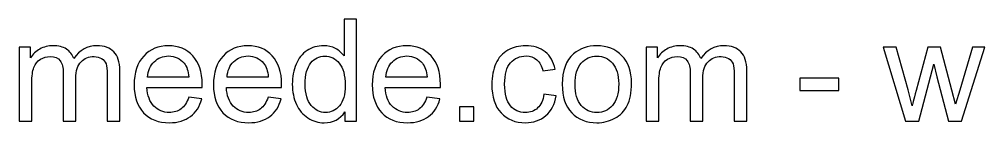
# Model space of a CAD drawing. Header units: millimetres. Extents: x -390 to 773, y -263 to 188.
# Drawn here: x 488.9 to 629.2, y -262.7 to -247.6 of the extents above; entities that cross this region are included whole.
import ezdxf

# ---------------------------------------------------------------- set-up
doc = ezdxf.new("R2010")
doc.units = ezdxf.units.MM
doc.header["$MEASUREMENT"] = 0
doc.layers.add('Layer 1', color=7, linetype='Continuous')

msp = doc.modelspace()

# ---------------------------------------------------------------- linework, layer by layer
at = {"layer": 'Layer 1', "color": 250}
for points, knots in [([(536.2174, -262.4978), (536.2174, -262.4978), (536.2174, -261.1325), (536.2174, -261.1325), (536.2174, -261.1325), (535.5365, -262.1936), (534.5341, -262.7259), (533.2103, -262.7259), (533.2103, -262.7259), (532.3531, -262.7259), (531.565, -262.4909), (530.8495, -262.0173), (530.8495, -262.0173), (530.1305, -261.5473), (529.574, -260.8871), (529.1765, -260.0437), (529.1765, -260.0437), (528.7825, -259.1968), (528.5855, -258.2256), (528.5855, -257.1264), (528.5855, -257.1264), (528.5855, -256.0549), (528.7652, -255.0836), (529.1212, -254.2091), (529.1212, -254.2091), (529.4807, -253.3381), (530.0165, -252.6675), (530.732, -252.2043), (530.732, -252.2043), (531.444, -251.7377), (532.2459, -251.5061), (533.1273, -251.5061), (533.1273, -251.5061), (533.7772, -251.5061), (534.3544, -251.6444), (534.859, -251.9175), (534.859, -251.9175), (535.3637, -252.1905), (535.775, -252.55), (536.093, -252.989), (536.093, -252.989), (536.093, -252.989), (536.093, -247.6487), (536.093, -247.6487), (536.093, -247.6487), (536.093, -247.6487), (537.918, -247.6487), (537.918, -247.6487), (537.918, -247.6487), (537.918, -247.6487), (537.918, -262.4978), (537.918, -262.4978), (537.918, -262.4978), (537.918, -262.4978), (536.2174, -262.4978), (536.2174, -262.4978)], [0, 0, 0, 0, 0.06666667, 0.06666667, 0.06666667, 0.06666667, 0.13333333, 0.13333333, 0.13333333, 0.13333333, 0.2, 0.2, 0.2, 0.2, 0.26666667, 0.26666667, 0.26666667, 0.26666667, 0.33333333, 0.33333333, 0.33333333, 0.33333333, 0.4, 0.4, 0.4, 0.4, 0.46666667, 0.46666667, 0.46666667, 0.46666667, 0.53333333, 0.53333333, 0.53333333, 0.53333333, 0.6, 0.6, 0.6, 0.6, 0.66666667, 0.66666667, 0.66666667, 0.66666667, 0.73333333, 0.73333333, 0.73333333, 0.73333333, 0.8, 0.8, 0.8, 0.8, 0.86666667, 0.86666667, 0.86666667, 0.86666667, 1, 1, 1, 1]), ([(488.9257, -262.4978), (488.9257, -262.4978), (488.9257, -251.7343), (488.9257, -251.7343), (488.9257, -251.7343), (488.9257, -251.7343), (490.5641, -251.7343), (490.5641, -251.7343), (490.5641, -251.7343), (490.5641, -251.7343), (490.5641, -253.2551), (490.5641, -253.2551), (490.5641, -253.2551), (490.8993, -252.7297), (491.3487, -252.3046), (491.9086, -251.9866), (491.9086, -251.9866), (492.4686, -251.6651), (493.1046, -251.5061), (493.8201, -251.5061), (493.8201, -251.5061), (494.6151, -251.5061), (495.2684, -251.672), (495.7765, -252.0004), (495.7765, -252.0004), (496.2846, -252.3322), (496.644, -252.7919), (496.8514, -253.3865), (496.8514, -253.3865), (497.7086, -252.1318), (498.8182, -251.5061), (500.187, -251.5061), (500.187, -251.5061), (501.2585, -251.5061), (502.0846, -251.7999), (502.6583, -252.391), (502.6583, -252.391), (503.2356, -252.9821), (503.5259, -253.8911), (503.5259, -255.1182), (503.5259, -255.1182), (503.5259, -255.1182), (503.5259, -262.4978), (503.5259, -262.4978), (503.5259, -262.4978), (503.5259, -262.4978), (501.7009, -262.4978), (501.7009, -262.4978), (501.7009, -262.4978), (501.7009, -262.4978), (501.7009, -255.7231), (501.7009, -255.7231), (501.7009, -255.7231), (501.7009, -254.9972), (501.6387, -254.4718), (501.5212, -254.1504), (501.5212, -254.1504), (501.4036, -253.8289), (501.1893, -253.5731), (500.8748, -253.3761), (500.8748, -253.3761), (500.5637, -253.1791), (500.1973, -253.0823), (499.7791, -253.0823), (499.7791, -253.0823), (499.0187, -253.0823), (498.3896, -253.3346), (497.8884, -253.8358), (497.8884, -253.8358), (497.3872, -254.3405), (497.1383, -255.1458), (497.1383, -256.2519), (497.1383, -256.2519), (497.1383, -256.2519), (497.1383, -262.4978), (497.1383, -262.4978), (497.1383, -262.4978), (497.1383, -262.4978), (495.3133, -262.4978), (495.3133, -262.4978), (495.3133, -262.4978), (495.3133, -262.4978), (495.3133, -255.5122), (495.3133, -255.5122), (495.3133, -255.5122), (495.3133, -254.7034), (495.1647, -254.095), (494.8674, -253.6906), (494.8674, -253.6906), (494.5701, -253.2862), (494.0828, -253.0823), (493.4088, -253.0823), (493.4088, -253.0823), (492.8972, -253.0823), (492.4237, -253.2171), (491.9881, -253.4867), (491.9881, -253.4867), (491.5526, -253.7563), (491.2381, -254.1504), (491.0411, -254.6723), (491.0411, -254.6723), (490.8475, -255.1908), (490.7507, -255.9408), (490.7507, -256.919), (490.7507, -256.919), (490.7507, -256.919), (490.7507, -262.4978), (490.7507, -262.4978), (490.7507, -262.4978), (490.7507, -262.4978), (488.9257, -262.4978), (488.9257, -262.4978)], [0, 0, 0, 0, 0.03448276, 0.03448276, 0.03448276, 0.03448276, 0.06896552, 0.06896552, 0.06896552, 0.06896552, 0.10344828, 0.10344828, 0.10344828, 0.10344828, 0.13793103, 0.13793103, 0.13793103, 0.13793103, 0.17241379, 0.17241379, 0.17241379, 0.17241379, 0.20689655, 0.20689655, 0.20689655, 0.20689655, 0.24137931, 0.24137931, 0.24137931, 0.24137931, 0.27586207, 0.27586207, 0.27586207, 0.27586207, 0.31034483, 0.31034483, 0.31034483, 0.31034483, 0.34482759, 0.34482759, 0.34482759, 0.34482759, 0.37931034, 0.37931034, 0.37931034, 0.37931034, 0.4137931, 0.4137931, 0.4137931, 0.4137931, 0.44827586, 0.44827586, 0.44827586, 0.44827586, 0.48275862, 0.48275862, 0.48275862, 0.48275862, 0.51724138, 0.51724138, 0.51724138, 0.51724138, 0.55172414, 0.55172414, 0.55172414, 0.55172414, 0.5862069, 0.5862069, 0.5862069, 0.5862069, 0.62068966, 0.62068966, 0.62068966, 0.62068966, 0.65517241, 0.65517241, 0.65517241, 0.65517241, 0.68965517, 0.68965517, 0.68965517, 0.68965517, 0.72413793, 0.72413793, 0.72413793, 0.72413793, 0.75862069, 0.75862069, 0.75862069, 0.75862069, 0.79310345, 0.79310345, 0.79310345, 0.79310345, 0.82758621, 0.82758621, 0.82758621, 0.82758621, 0.86206897, 0.86206897, 0.86206897, 0.86206897, 0.89655172, 0.89655172, 0.89655172, 0.89655172, 0.93103448, 0.93103448, 0.93103448, 0.93103448, 1, 1, 1, 1]), ([(513.5429, -259.0136), (513.5429, -259.0136), (515.4301, -259.2625), (515.4301, -259.2625), (515.4301, -259.2625), (515.1363, -260.3582), (514.5867, -261.212), (513.7848, -261.8169), (513.7848, -261.8169), (512.9829, -262.4218), (511.9598, -262.7259), (510.712, -262.7259), (510.712, -262.7259), (509.1428, -262.7259), (507.8984, -262.242), (506.979, -261.2742), (506.979, -261.2742), (506.0596, -260.3098), (505.5998, -258.9514), (505.5998, -257.2059), (505.5998, -257.2059), (505.5998, -255.4016), (506.063, -253.9983), (506.9928, -253.0028), (506.9928, -253.0028), (507.9226, -252.0039), (509.1289, -251.5061), (510.6118, -251.5061), (510.6118, -251.5061), (512.0462, -251.5061), (513.218, -251.9935), (514.127, -252.9717), (514.127, -252.9717), (515.0361, -253.9499), (515.4923, -255.3256), (515.4923, -257.0987), (515.4923, -257.0987), (515.4923, -257.2059), (515.4889, -257.3684), (515.482, -257.5827), (515.482, -257.5827), (515.482, -257.5827), (507.4664, -257.5827), (507.4664, -257.5827), (507.4664, -257.5827), (507.5355, -258.7613), (507.8673, -259.6669), (508.4687, -260.2926), (508.4687, -260.2926), (509.0667, -260.9182), (509.8168, -261.2327), (510.712, -261.2327), (510.712, -261.2327), (511.3791, -261.2327), (511.9494, -261.0564), (512.4195, -260.7039), (512.4195, -260.7039), (512.8931, -260.3513), (513.2664, -259.7879), (513.5429, -259.0136)], [0, 0, 0, 0, 0.0625, 0.0625, 0.0625, 0.0625, 0.125, 0.125, 0.125, 0.125, 0.1875, 0.1875, 0.1875, 0.1875, 0.25, 0.25, 0.25, 0.25, 0.3125, 0.3125, 0.3125, 0.3125, 0.375, 0.375, 0.375, 0.375, 0.4375, 0.4375, 0.4375, 0.4375, 0.5, 0.5, 0.5, 0.5, 0.5625, 0.5625, 0.5625, 0.5625, 0.625, 0.625, 0.625, 0.625, 0.6875, 0.6875, 0.6875, 0.6875, 0.75, 0.75, 0.75, 0.75, 0.8125, 0.8125, 0.8125, 0.8125, 0.875, 0.875, 0.875, 0.875, 1, 1, 1, 1]), ([(525.0772, -259.0136), (525.0772, -259.0136), (526.9644, -259.2625), (526.9644, -259.2625), (526.9644, -259.2625), (526.6706, -260.3582), (526.121, -261.212), (525.3191, -261.8169), (525.3191, -261.8169), (524.5172, -262.4218), (523.4941, -262.7259), (522.2463, -262.7259), (522.2463, -262.7259), (520.6771, -262.7259), (519.4327, -262.242), (518.5133, -261.2742), (518.5133, -261.2742), (517.5939, -260.3098), (517.1341, -258.9514), (517.1341, -257.2059), (517.1341, -257.2059), (517.1341, -255.4016), (517.5973, -253.9983), (518.5271, -253.0028), (518.5271, -253.0028), (519.4569, -252.0039), (520.6632, -251.5061), (522.1461, -251.5061), (522.1461, -251.5061), (523.5805, -251.5061), (524.7523, -251.9935), (525.6613, -252.9717), (525.6613, -252.9717), (526.5704, -253.9499), (527.0266, -255.3256), (527.0266, -257.0987), (527.0266, -257.0987), (527.0266, -257.2059), (527.0232, -257.3684), (527.0163, -257.5827), (527.0163, -257.5827), (527.0163, -257.5827), (519.0007, -257.5827), (519.0007, -257.5827), (519.0007, -257.5827), (519.0698, -258.7613), (519.4016, -259.6669), (520.003, -260.2926), (520.003, -260.2926), (520.601, -260.9182), (521.3511, -261.2327), (522.2463, -261.2327), (522.2463, -261.2327), (522.9134, -261.2327), (523.4837, -261.0564), (523.9538, -260.7039), (523.9538, -260.7039), (524.4274, -260.3513), (524.8007, -259.7879), (525.0772, -259.0136)], [0, 0, 0, 0, 0.0625, 0.0625, 0.0625, 0.0625, 0.125, 0.125, 0.125, 0.125, 0.1875, 0.1875, 0.1875, 0.1875, 0.25, 0.25, 0.25, 0.25, 0.3125, 0.3125, 0.3125, 0.3125, 0.375, 0.375, 0.375, 0.375, 0.4375, 0.4375, 0.4375, 0.4375, 0.5, 0.5, 0.5, 0.5, 0.5625, 0.5625, 0.5625, 0.5625, 0.625, 0.625, 0.625, 0.625, 0.6875, 0.6875, 0.6875, 0.6875, 0.75, 0.75, 0.75, 0.75, 0.8125, 0.8125, 0.8125, 0.8125, 0.875, 0.875, 0.875, 0.875, 1, 1, 1, 1]), ([(548.1458, -259.0136), (548.1458, -259.0136), (550.033, -259.2625), (550.033, -259.2625), (550.033, -259.2625), (549.7392, -260.3582), (549.1896, -261.212), (548.3877, -261.8169), (548.3877, -261.8169), (547.5858, -262.4218), (546.5627, -262.7259), (545.3149, -262.7259), (545.3149, -262.7259), (543.7457, -262.7259), (542.5013, -262.242), (541.5819, -261.2742), (541.5819, -261.2742), (540.6625, -260.3098), (540.2027, -258.9514), (540.2027, -257.2059), (540.2027, -257.2059), (540.2027, -255.4016), (540.6659, -253.9983), (541.5957, -253.0028), (541.5957, -253.0028), (542.5255, -252.0039), (543.7318, -251.5061), (545.2147, -251.5061), (545.2147, -251.5061), (546.6491, -251.5061), (547.8209, -251.9935), (548.7299, -252.9717), (548.7299, -252.9717), (549.639, -253.9499), (550.0952, -255.3256), (550.0952, -257.0987), (550.0952, -257.0987), (550.0952, -257.2059), (550.0918, -257.3684), (550.0849, -257.5827), (550.0849, -257.5827), (550.0849, -257.5827), (542.0693, -257.5827), (542.0693, -257.5827), (542.0693, -257.5827), (542.1384, -258.7613), (542.4702, -259.6669), (543.0716, -260.2926), (543.0716, -260.2926), (543.6696, -260.9182), (544.4197, -261.2327), (545.3149, -261.2327), (545.3149, -261.2327), (545.982, -261.2327), (546.5523, -261.0564), (547.0224, -260.7039), (547.0224, -260.7039), (547.496, -260.3513), (547.8693, -259.7879), (548.1458, -259.0136)], [0, 0, 0, 0, 0.0625, 0.0625, 0.0625, 0.0625, 0.125, 0.125, 0.125, 0.125, 0.1875, 0.1875, 0.1875, 0.1875, 0.25, 0.25, 0.25, 0.25, 0.3125, 0.3125, 0.3125, 0.3125, 0.375, 0.375, 0.375, 0.375, 0.4375, 0.4375, 0.4375, 0.4375, 0.5, 0.5, 0.5, 0.5, 0.5625, 0.5625, 0.5625, 0.5625, 0.625, 0.625, 0.625, 0.625, 0.6875, 0.6875, 0.6875, 0.6875, 0.75, 0.75, 0.75, 0.75, 0.8125, 0.8125, 0.8125, 0.8125, 0.875, 0.875, 0.875, 0.875, 1, 1, 1, 1]), ([(565.131, -258.5574), (565.131, -258.5574), (566.9145, -258.8063), (566.9145, -258.8063), (566.9145, -258.8063), (566.7175, -260.0333), (566.2198, -260.9908), (565.4144, -261.6855), (565.4144, -261.6855), (564.6091, -262.3803), (563.617, -262.7259), (562.4453, -262.7259), (562.4453, -262.7259), (560.9763, -262.7259), (559.7942, -262.2455), (558.9024, -261.2846), (558.9024, -261.2846), (558.0071, -260.3237), (557.5613, -258.948), (557.5613, -257.1575), (557.5613, -257.1575), (557.5613, -255.9961), (557.7548, -254.9834), (558.1385, -254.1123), (558.1385, -254.1123), (558.5222, -253.2447), (559.1063, -252.5915), (559.8944, -252.1594), (559.8944, -252.1594), (560.679, -251.7239), (561.5328, -251.5061), (562.4591, -251.5061), (562.4591, -251.5061), (563.624, -251.5061), (564.5814, -251.7999), (565.3211, -252.391), (565.3211, -252.391), (566.0643, -252.9821), (566.5412, -253.822), (566.7486, -254.9073), (566.7486, -254.9073), (566.7486, -254.9073), (564.9858, -255.1769), (564.9858, -255.1769), (564.9858, -255.1769), (564.8165, -254.4545), (564.5192, -253.9119), (564.0871, -253.5455), (564.0871, -253.5455), (563.6585, -253.1825), (563.1401, -252.9993), (562.5317, -252.9993), (562.5317, -252.9993), (561.6123, -252.9993), (560.8657, -253.3277), (560.2884, -253.9844), (560.2884, -253.9844), (559.7147, -254.6446), (559.4278, -255.6816), (559.4278, -257.1057), (559.4278, -257.1057), (559.4278, -258.5505), (559.7043, -259.5978), (560.2573, -260.2511), (560.2573, -260.2511), (560.8138, -260.9044), (561.5362, -261.2327), (562.4246, -261.2327), (562.4246, -261.2327), (563.1435, -261.2327), (563.7415, -261.015), (564.2185, -260.576), (564.2185, -260.576), (564.6989, -260.1405), (565.0031, -259.4664), (565.131, -258.5574)], [0, 0, 0, 0, 0.05, 0.05, 0.05, 0.05, 0.1, 0.1, 0.1, 0.1, 0.15, 0.15, 0.15, 0.15, 0.2, 0.2, 0.2, 0.2, 0.25, 0.25, 0.25, 0.25, 0.3, 0.3, 0.3, 0.3, 0.35, 0.35, 0.35, 0.35, 0.4, 0.4, 0.4, 0.4, 0.45, 0.45, 0.45, 0.45, 0.5, 0.5, 0.5, 0.5, 0.55, 0.55, 0.55, 0.55, 0.6, 0.6, 0.6, 0.6, 0.65, 0.65, 0.65, 0.65, 0.7, 0.7, 0.7, 0.7, 0.75, 0.75, 0.75, 0.75, 0.8, 0.8, 0.8, 0.8, 0.85, 0.85, 0.85, 0.85, 0.9, 0.9, 0.9, 0.9, 1, 1, 1, 1]), ([(567.7856, -257.116), (567.7856, -255.1285), (568.3386, -253.6561), (569.4482, -252.6986), (569.4482, -252.6986), (570.371, -251.9036), (571.5013, -251.5061), (572.8321, -251.5061), (572.8321, -251.5061), (574.308, -251.5061), (575.5178, -251.99), (576.4579, -252.9579), (576.4579, -252.9579), (577.3947, -253.9222), (577.8647, -255.2599), (577.8647, -256.9639), (577.8647, -256.9639), (577.8647, -258.3465), (577.6574, -259.4319), (577.2426, -260.2234), (577.2426, -260.2234), (576.8278, -261.015), (576.2229, -261.6302), (575.4279, -262.0692), (575.4279, -262.0692), (574.6364, -262.5082), (573.7688, -262.7259), (572.8321, -262.7259), (572.8321, -262.7259), (571.325, -262.7259), (570.1084, -262.2455), (569.1786, -261.2811), (569.1786, -261.2811), (568.2488, -260.3167), (567.7856, -258.9272), (567.7856, -257.116)], [0, 0, 0, 0, 0.1, 0.1, 0.1, 0.1, 0.2, 0.2, 0.2, 0.2, 0.3, 0.3, 0.3, 0.3, 0.4, 0.4, 0.4, 0.4, 0.5, 0.5, 0.5, 0.5, 0.6, 0.6, 0.6, 0.6, 0.7, 0.7, 0.7, 0.7, 0.8, 0.8, 0.8, 0.8, 1, 1, 1, 1]), ([(580.0043, -262.4978), (580.0043, -262.4978), (580.0043, -251.7343), (580.0043, -251.7343), (580.0043, -251.7343), (580.0043, -251.7343), (581.6427, -251.7343), (581.6427, -251.7343), (581.6427, -251.7343), (581.6427, -251.7343), (581.6427, -253.2551), (581.6427, -253.2551), (581.6427, -253.2551), (581.9779, -252.7297), (582.4273, -252.3046), (582.9872, -251.9866), (582.9872, -251.9866), (583.5472, -251.6651), (584.1832, -251.5061), (584.8987, -251.5061), (584.8987, -251.5061), (585.6937, -251.5061), (586.347, -251.672), (586.8551, -252.0004), (586.8551, -252.0004), (587.3632, -252.3322), (587.7226, -252.7919), (587.93, -253.3865), (587.93, -253.3865), (588.7872, -252.1318), (589.8968, -251.5061), (591.2656, -251.5061), (591.2656, -251.5061), (592.3371, -251.5061), (593.1632, -251.7999), (593.7369, -252.391), (593.7369, -252.391), (594.3142, -252.9821), (594.6045, -253.8911), (594.6045, -255.1182), (594.6045, -255.1182), (594.6045, -255.1182), (594.6045, -262.4978), (594.6045, -262.4978), (594.6045, -262.4978), (594.6045, -262.4978), (592.7795, -262.4978), (592.7795, -262.4978), (592.7795, -262.4978), (592.7795, -262.4978), (592.7795, -255.7231), (592.7795, -255.7231), (592.7795, -255.7231), (592.7795, -254.9972), (592.7173, -254.4718), (592.5998, -254.1504), (592.5998, -254.1504), (592.4822, -253.8289), (592.2679, -253.5731), (591.9534, -253.3761), (591.9534, -253.3761), (591.6423, -253.1791), (591.2759, -253.0823), (590.8577, -253.0823), (590.8577, -253.0823), (590.0973, -253.0823), (589.4682, -253.3346), (588.967, -253.8358), (588.967, -253.8358), (588.4658, -254.3405), (588.2169, -255.1458), (588.2169, -256.2519), (588.2169, -256.2519), (588.2169, -256.2519), (588.2169, -262.4978), (588.2169, -262.4978), (588.2169, -262.4978), (588.2169, -262.4978), (586.3919, -262.4978), (586.3919, -262.4978), (586.3919, -262.4978), (586.3919, -262.4978), (586.3919, -255.5122), (586.3919, -255.5122), (586.3919, -255.5122), (586.3919, -254.7034), (586.2433, -254.095), (585.946, -253.6906), (585.946, -253.6906), (585.6487, -253.2862), (585.1614, -253.0823), (584.4874, -253.0823), (584.4874, -253.0823), (583.9758, -253.0823), (583.5023, -253.2171), (583.0667, -253.4867), (583.0667, -253.4867), (582.6312, -253.7563), (582.3167, -254.1504), (582.1197, -254.6723), (582.1197, -254.6723), (581.9261, -255.1908), (581.8293, -255.9408), (581.8293, -256.919), (581.8293, -256.919), (581.8293, -256.919), (581.8293, -262.4978), (581.8293, -262.4978), (581.8293, -262.4978), (581.8293, -262.4978), (580.0043, -262.4978), (580.0043, -262.4978)], [0, 0, 0, 0, 0.03448276, 0.03448276, 0.03448276, 0.03448276, 0.06896552, 0.06896552, 0.06896552, 0.06896552, 0.10344828, 0.10344828, 0.10344828, 0.10344828, 0.13793103, 0.13793103, 0.13793103, 0.13793103, 0.17241379, 0.17241379, 0.17241379, 0.17241379, 0.20689655, 0.20689655, 0.20689655, 0.20689655, 0.24137931, 0.24137931, 0.24137931, 0.24137931, 0.27586207, 0.27586207, 0.27586207, 0.27586207, 0.31034483, 0.31034483, 0.31034483, 0.31034483, 0.34482759, 0.34482759, 0.34482759, 0.34482759, 0.37931034, 0.37931034, 0.37931034, 0.37931034, 0.4137931, 0.4137931, 0.4137931, 0.4137931, 0.44827586, 0.44827586, 0.44827586, 0.44827586, 0.48275862, 0.48275862, 0.48275862, 0.48275862, 0.51724138, 0.51724138, 0.51724138, 0.51724138, 0.55172414, 0.55172414, 0.55172414, 0.55172414, 0.5862069, 0.5862069, 0.5862069, 0.5862069, 0.62068966, 0.62068966, 0.62068966, 0.62068966, 0.65517241, 0.65517241, 0.65517241, 0.65517241, 0.68965517, 0.68965517, 0.68965517, 0.68965517, 0.72413793, 0.72413793, 0.72413793, 0.72413793, 0.75862069, 0.75862069, 0.75862069, 0.75862069, 0.79310345, 0.79310345, 0.79310345, 0.79310345, 0.82758621, 0.82758621, 0.82758621, 0.82758621, 0.86206897, 0.86206897, 0.86206897, 0.86206897, 0.89655172, 0.89655172, 0.89655172, 0.89655172, 0.93103448, 0.93103448, 0.93103448, 0.93103448, 1, 1, 1, 1]), ([(617.6456, -262.4978), (617.6456, -262.4978), (614.393, -251.7343), (614.393, -251.7343), (614.393, -251.7343), (614.393, -251.7343), (616.301, -251.7343), (616.301, -251.7343), (616.301, -251.7343), (616.301, -251.7343), (618.0189, -257.9456), (618.0189, -257.9456), (618.0189, -257.9456), (618.0189, -257.9456), (618.6273, -260.258), (618.6273, -260.258), (618.6273, -260.258), (618.6515, -260.1439), (618.8381, -259.4042), (619.1838, -258.0389), (619.1838, -258.0389), (619.1838, -258.0389), (620.8878, -251.7343), (620.8878, -251.7343), (620.8878, -251.7343), (620.8878, -251.7343), (622.7578, -251.7343), (622.7578, -251.7343), (622.7578, -251.7343), (622.7578, -251.7343), (624.3789, -257.9836), (624.3789, -257.9836), (624.3789, -257.9836), (624.3789, -257.9836), (624.9077, -260.0333), (624.9077, -260.0333), (624.9077, -260.0333), (624.9077, -260.0333), (625.5264, -257.956), (625.5264, -257.956), (625.5264, -257.956), (625.5264, -257.956), (627.386, -251.7343), (627.386, -251.7343), (627.386, -251.7343), (627.386, -251.7343), (629.1592, -251.7343), (629.1592, -251.7343), (629.1592, -251.7343), (629.1592, -251.7343), (625.7822, -262.4978), (625.7822, -262.4978), (625.7822, -262.4978), (625.7822, -262.4978), (623.895, -262.4978), (623.895, -262.4978), (623.895, -262.4978), (623.895, -262.4978), (622.1875, -256.0583), (622.1875, -256.0583), (622.1875, -256.0583), (622.1875, -256.0583), (621.7554, -254.216), (621.7554, -254.216), (621.7554, -254.216), (621.7554, -254.216), (619.5778, -262.4978), (619.5778, -262.4978), (619.5778, -262.4978), (619.5778, -262.4978), (617.6456, -262.4978), (617.6456, -262.4978)], [0, 0, 0, 0, 0.05263158, 0.05263158, 0.05263158, 0.05263158, 0.10526316, 0.10526316, 0.10526316, 0.10526316, 0.15789474, 0.15789474, 0.15789474, 0.15789474, 0.21052632, 0.21052632, 0.21052632, 0.21052632, 0.26315789, 0.26315789, 0.26315789, 0.26315789, 0.31578947, 0.31578947, 0.31578947, 0.31578947, 0.36842105, 0.36842105, 0.36842105, 0.36842105, 0.42105263, 0.42105263, 0.42105263, 0.42105263, 0.47368421, 0.47368421, 0.47368421, 0.47368421, 0.52631579, 0.52631579, 0.52631579, 0.52631579, 0.57894737, 0.57894737, 0.57894737, 0.57894737, 0.63157895, 0.63157895, 0.63157895, 0.63157895, 0.68421053, 0.68421053, 0.68421053, 0.68421053, 0.73684211, 0.73684211, 0.73684211, 0.73684211, 0.78947368, 0.78947368, 0.78947368, 0.78947368, 0.84210526, 0.84210526, 0.84210526, 0.84210526, 0.89473684, 0.89473684, 0.89473684, 0.89473684, 1, 1, 1, 1]), ([(507.57, -256.0894), (507.57, -256.0894), (513.5636, -256.0894), (513.5636, -256.0894), (513.5636, -256.0894), (513.4841, -255.1838), (513.2525, -254.5064), (512.8758, -254.0536), (512.8758, -254.0536), (512.2985, -253.3519), (511.545, -252.9993), (510.6221, -252.9993), (510.6221, -252.9993), (509.7857, -252.9993), (509.084, -253.2793), (508.5137, -253.8393), (508.5137, -253.8393), (507.9468, -254.3992), (507.6323, -255.1493), (507.57, -256.0894)], [0, 0, 0, 0, 0.16666667, 0.16666667, 0.16666667, 0.16666667, 0.33333333, 0.33333333, 0.33333333, 0.33333333, 0.5, 0.5, 0.5, 0.5, 0.66666667, 0.66666667, 0.66666667, 0.66666667, 1, 1, 1, 1]), ([(519.1043, -256.0894), (519.1043, -256.0894), (525.0979, -256.0894), (525.0979, -256.0894), (525.0979, -256.0894), (525.0184, -255.1838), (524.7868, -254.5064), (524.4101, -254.0536), (524.4101, -254.0536), (523.8328, -253.3519), (523.0793, -252.9993), (522.1564, -252.9993), (522.1564, -252.9993), (521.32, -252.9993), (520.6183, -253.2793), (520.048, -253.8393), (520.048, -253.8393), (519.4811, -254.3992), (519.1666, -255.1493), (519.1043, -256.0894)], [0, 0, 0, 0, 0.16666667, 0.16666667, 0.16666667, 0.16666667, 0.33333333, 0.33333333, 0.33333333, 0.33333333, 0.5, 0.5, 0.5, 0.5, 0.66666667, 0.66666667, 0.66666667, 0.66666667, 1, 1, 1, 1]), ([(530.452, -257.1299), (530.452, -258.5055), (530.7423, -259.5321), (531.3265, -260.2131), (531.3265, -260.2131), (531.9072, -260.894), (532.595, -261.2327), (533.3866, -261.2327), (533.3866, -261.2327), (534.185, -261.2327), (534.8625, -260.9078), (535.4224, -260.258), (535.4224, -260.258), (535.9789, -259.6082), (536.2589, -258.6162), (536.2589, -257.2819), (536.2589, -257.2819), (536.2589, -255.8164), (535.9755, -254.738), (535.4052, -254.0501), (535.4052, -254.0501), (534.8383, -253.3623), (534.1366, -253.0201), (533.3036, -253.0201), (533.3036, -253.0201), (532.4913, -253.0201), (531.8139, -253.3484), (531.2677, -254.0086), (531.2677, -254.0086), (530.7251, -254.6688), (530.452, -255.7092), (530.452, -257.1299)], [0, 0, 0, 0, 0.11111111, 0.11111111, 0.11111111, 0.11111111, 0.22222222, 0.22222222, 0.22222222, 0.22222222, 0.33333333, 0.33333333, 0.33333333, 0.33333333, 0.44444444, 0.44444444, 0.44444444, 0.44444444, 0.55555556, 0.55555556, 0.55555556, 0.55555556, 0.66666667, 0.66666667, 0.66666667, 0.66666667, 0.77777778, 0.77777778, 0.77777778, 0.77777778, 1, 1, 1, 1]), ([(542.1729, -256.0894), (542.1729, -256.0894), (548.1665, -256.0894), (548.1665, -256.0894), (548.1665, -256.0894), (548.087, -255.1838), (547.8554, -254.5064), (547.4787, -254.0536), (547.4787, -254.0536), (546.9014, -253.3519), (546.1479, -252.9993), (545.225, -252.9993), (545.225, -252.9993), (544.3886, -252.9993), (543.6869, -253.2793), (543.1166, -253.8393), (543.1166, -253.8393), (542.5497, -254.3992), (542.2352, -255.1493), (542.1729, -256.0894)], [0, 0, 0, 0, 0.16666667, 0.16666667, 0.16666667, 0.16666667, 0.33333333, 0.33333333, 0.33333333, 0.33333333, 0.5, 0.5, 0.5, 0.5, 0.66666667, 0.66666667, 0.66666667, 0.66666667, 1, 1, 1, 1]), ([(569.6521, -257.1195), (569.6521, -258.4952), (569.9528, -259.5252), (570.5542, -260.2061), (570.5542, -260.2061), (571.1591, -260.8905), (571.9161, -261.2327), (572.8321, -261.2327), (572.8321, -261.2327), (573.7377, -261.2327), (574.4912, -260.8905), (575.0961, -260.2027), (575.0961, -260.2027), (575.6975, -259.5148), (575.9982, -258.4675), (575.9982, -257.0607), (575.9982, -257.0607), (575.9982, -255.7334), (575.6941, -254.7276), (575.0892, -254.0467), (575.0892, -254.0467), (574.4843, -253.3623), (573.7308, -253.0201), (572.8321, -253.0201), (572.8321, -253.0201), (571.9161, -253.0201), (571.1591, -253.3588), (570.5542, -254.0397), (570.5542, -254.0397), (569.9528, -254.7207), (569.6521, -255.7473), (569.6521, -257.1195)], [0, 0, 0, 0, 0.11111111, 0.11111111, 0.11111111, 0.11111111, 0.22222222, 0.22222222, 0.22222222, 0.22222222, 0.33333333, 0.33333333, 0.33333333, 0.33333333, 0.44444444, 0.44444444, 0.44444444, 0.44444444, 0.55555556, 0.55555556, 0.55555556, 0.55555556, 0.66666667, 0.66666667, 0.66666667, 0.66666667, 0.77777778, 0.77777778, 0.77777778, 0.77777778, 1, 1, 1, 1]), ([(602.316, -258.0389), (602.316, -258.0389), (602.316, -256.2139), (602.316, -256.2139), (602.316, -256.2139), (602.316, -256.2139), (607.957, -256.2139), (607.957, -256.2139), (607.957, -256.2139), (607.957, -256.2139), (607.957, -258.0389), (607.957, -258.0389), (607.957, -258.0389), (607.957, -258.0389), (602.316, -258.0389), (602.316, -258.0389)], [0, 0, 0, 0, 0.2, 0.2, 0.2, 0.2, 0.4, 0.4, 0.4, 0.4, 0.6, 0.6, 0.6, 0.6, 1, 1, 1, 1]), ([(552.8569, -262.4978), (552.8569, -262.4978), (552.8569, -260.4239), (552.8569, -260.4239), (552.8569, -260.4239), (552.8569, -260.4239), (554.9308, -260.4239), (554.9308, -260.4239), (554.9308, -260.4239), (554.9308, -260.4239), (554.9308, -262.4978), (554.9308, -262.4978), (554.9308, -262.4978), (554.9308, -262.4978), (552.8569, -262.4978), (552.8569, -262.4978)], [0, 0, 0, 0, 0.2, 0.2, 0.2, 0.2, 0.4, 0.4, 0.4, 0.4, 0.6, 0.6, 0.6, 0.6, 1, 1, 1, 1])]:
    msp.add_open_spline(points, degree=3, knots=knots, dxfattribs=at)

doc.saveas('drawing.dxf')
